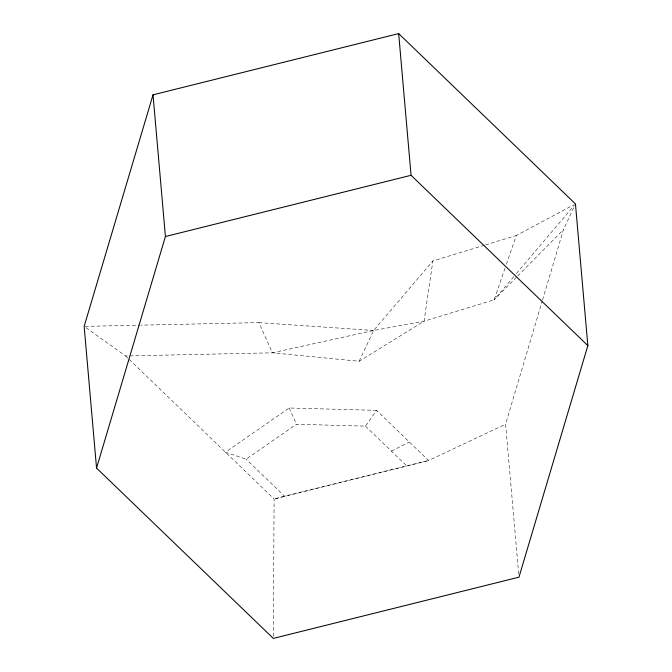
<?xml version="1.0" encoding="UTF-8"?>
<svg xmlns="http://www.w3.org/2000/svg" width="672" height="672" viewBox="0 0 672 672"><rect width="100%" height="100%" fill="white"/><g stroke="black" fill="none" stroke-linecap="round" stroke-linejoin="round"><path stroke-width="0.5" stroke-dasharray="3.36 2.52" d="M273.344 636.308L274.092 499.044L128.596 358.865M484.512 245.213L432.877 260.954L424.049 321.208L359.15 361.276L272.395 352.817L125.597 355.975L85.848 327.592M518.708 574.048L505.596 424.192L542.27 300.871M542.573 299.863L563.447 229.681L574.594 205.758M505.033 268.187L494.122 299.855L424.049 321.208L373.632 330.481L272.395 352.817L258.913 322.619L140.666 325.164M506.402 264.23L516.289 235.528L573.602 204.91M359.15 361.276L373.632 330.481L432.877 260.954M376.538 410.365L289.212 407.996L225.481 452.206L246.128 459.186L296.478 424.259L365.467 426.132L376.538 410.365L428.602 460.53L505.596 424.192M513.778 276.671L494.122 299.855L516.986 276.713M516.491 273.47L574.77 204.716M517.717 275.965L563.447 229.681M391.423 451.147L409.399 442.025M485.503 244.91L516.289 235.528M284.533 496.188L274.092 499.044L428.602 460.53L284.533 496.188L246.128 459.186M85.201 326.357L139.616 325.189M258.913 322.619L373.632 330.481M365.467 426.132L406.594 465.763M125.597 355.975L127.848 358.142M289.212 407.996L296.478 424.259"/><path stroke-width="1.01" d="M153.023 94.828L84.151 326.382L96.55 468.082L273.328 638.4L518.977 577.172L587.849 345.618L575.45 203.918L398.672 33.6L153.023 94.828L165.421 236.527L96.55 468.082M165.421 236.527L411.062 175.3L587.849 345.618M398.672 33.6L411.062 175.3"/></g></svg>
